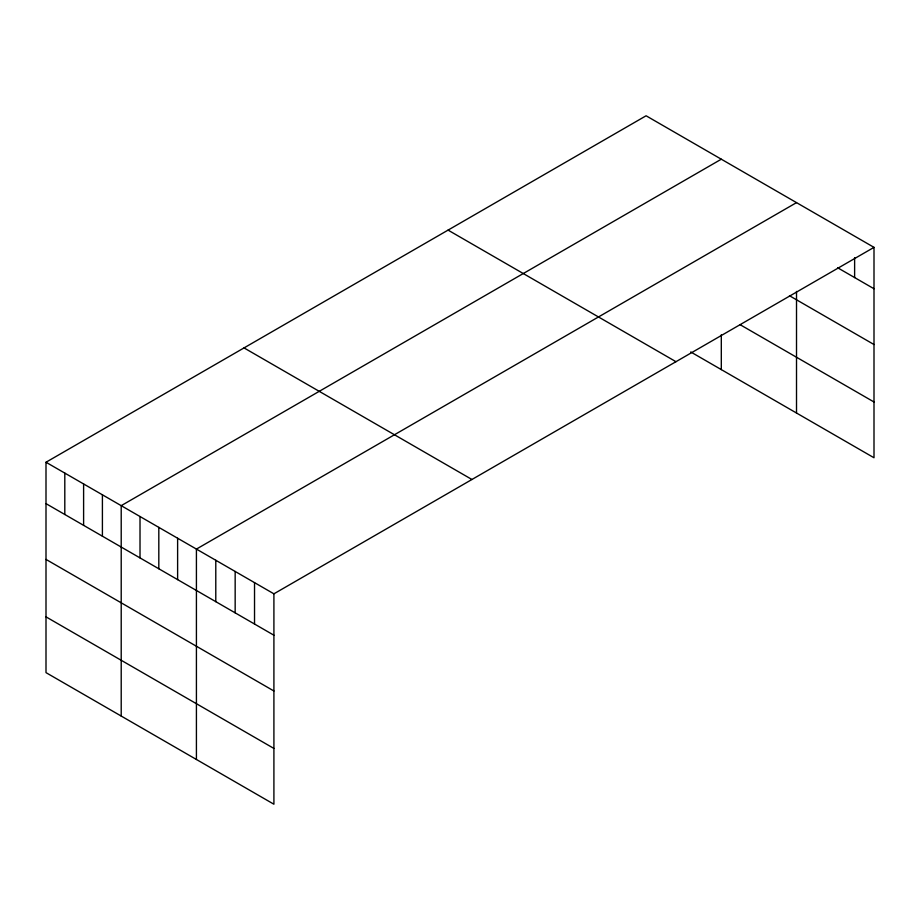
<?xml version="1.0" encoding="UTF-8"?>
<svg xmlns="http://www.w3.org/2000/svg" width="920" height="920" viewBox="0 0 920 920"><rect width="100%" height="100%" fill="white"/><g stroke="black" fill="none" stroke-linecap="round" stroke-linejoin="round"><path stroke-width="1.38" d="M874 247.365L273.907 593.825L273.907 804.218L46 672.635L46 462.242L646.093 115.782L874 247.365L874 457.757L690.747 351.957M721.303 159.206L121.21 505.666L121.21 716.059M796.513 202.63L196.42 549.091L196.42 759.483M837.683 267.789L874 288.753M789.463 295.722L874 344.528M740.106 324.679L874 401.982M448.063 230.115L675.97 361.698M244.03 347.909L471.937 479.492M46 462.242L273.907 593.825M46 503.631L273.907 635.214M46 559.406L273.907 690.989M46 616.86L273.907 748.443M854.622 257.589L854.622 277.575M796.513 291.421L796.513 413.022M721.303 334.742L721.303 369.598M254.529 582.636L254.529 624.036M235.163 571.458L235.163 612.846M215.786 560.268L215.786 601.668M177.617 538.234L177.617 579.623M158.815 527.378L158.815 568.767M140.012 516.522L140.012 557.911M102.407 494.81L102.407 536.199M83.605 483.954L83.605 525.343M64.802 473.098L64.802 514.487"/></g></svg>
